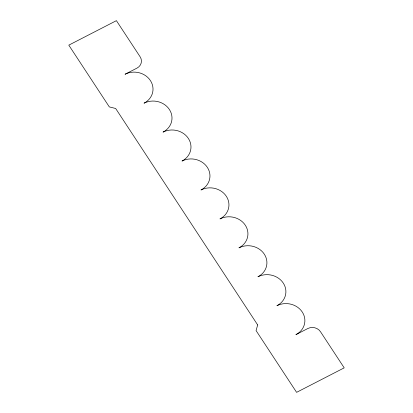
<?xml version="1.0" encoding="UTF-8"?>
<svg xmlns="http://www.w3.org/2000/svg" width="413" height="413" viewBox="0 0 413 413"><rect width="100%" height="100%" fill="white"/><g stroke="black" fill="none" stroke-linecap="round" stroke-linejoin="round"><path stroke-width="0.62" d="M257.666 324.928L256.07 330.586L296.596 392.35L344.205 367.854L320.473 331.691A9.256 8.291 6.6 0 0 307.793 328.536L295.894 334.659A18.518 16.587 6.6 0 0 302.27 312.027A18.518 16.587 6.6 0 0 276.906 305.728A18.518 16.587 6.6 0 0 283.287 283.096A18.518 16.587 6.6 0 0 257.924 276.793A18.518 16.587 6.6 0 0 264.305 254.16A18.518 16.587 6.6 0 0 238.941 247.862A18.518 16.587 6.6 0 0 245.322 225.23A18.518 16.587 6.6 0 0 219.959 218.926A18.518 16.587 6.6 0 0 226.339 196.294A18.518 16.587 6.6 0 0 200.976 189.99A18.518 16.587 6.6 0 0 207.352 167.358A18.518 16.587 6.6 0 0 181.994 161.06A18.518 16.587 6.6 0 0 188.369 138.427A18.518 16.587 6.6 0 0 163.011 132.124A18.518 16.587 6.6 0 0 169.387 109.491A18.518 16.587 6.6 0 0 144.029 103.188A18.518 16.587 6.6 0 0 150.404 80.561A18.518 16.587 6.6 0 0 125.041 74.257L136.946 68.135A9.256 8.291 6.6 0 0 140.136 56.818L116.404 20.65L68.795 45.146L109.321 106.91L115.661 108.485L257.666 324.928"/></g></svg>
